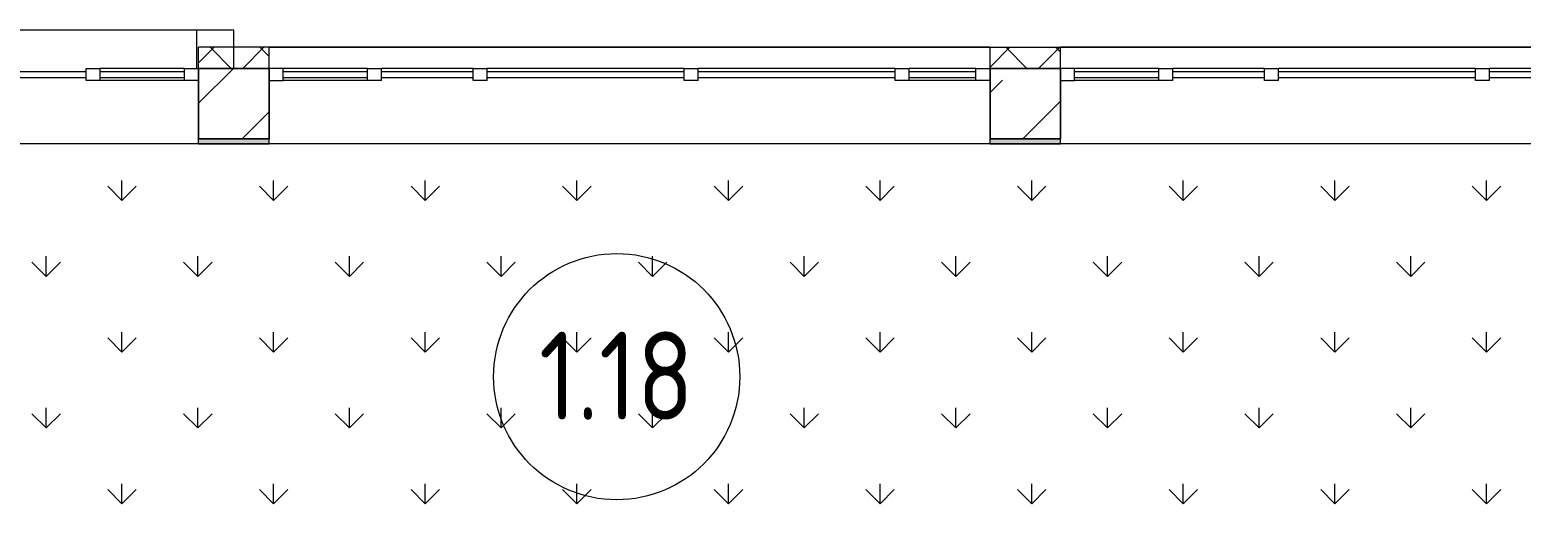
# Model space of a CAD drawing. Header units: millimetres. Extents: x -500089 to 1469082, y -290736 to 166440.
# Drawn here: x 1211794 to 1220274, y -14862 to -12051 of the extents above; entities that cross this region are included whole.
import ezdxf

# ---------------------------------------------------------------- set-up
doc = ezdxf.new("R2010")
doc.units = ezdxf.units.MM
for name, color, linetype, lineweight in [('Витраж', 7, 'Continuous', 0), ('Марки помещений', 7, 'Continuous', 0), ('Несущие колонны', 7, 'Continuous', 0), ('Панели витража', 7, 'Continuous', 0), ('Стены внутренние', 7, 'Continuous', 0), ('Стены несущие', 7, 'Continuous', 0), ('Стены отделка', 7, 'Continuous', 0), ('Стены штриховка', 7, 'Continuous', 0), ('экспертиза условные обозначения', 1, 'Continuous', 0)]:
    doc.layers.add(name, color=color, linetype=linetype, lineweight=lineweight)
doc.styles.add('GOST Common_1', font='', dxfattribs={"width": 0.9, "height": 700})
doc.styles.get('GOST Common_1').set_extended_font_data('GOST Common')
pattern_1 = [(45, (0, 0), (-141.42136, 141.42136), []), (135, (0, 0), (-141.42136, -141.42136), [])]

# ---------------------------------------------------------------- blocks, each defined once
blk = doc.blocks.new('ADSK_КолоннаЖБ_Прямоугольная - 400x400 мм-V189-З Этаж 01')
at = {"layer": 'Несущие колонны'}
h = blk.add_hatch(dxfattribs=at)
h.set_pattern_fill('FP_5', color=256, style=0, pattern_type=2)
h.set_pattern_definition([(45, (-96100, -57800), (-449.0128, 449.0128), []), (45, (-95651, -57800), (-449.0128, 449.0128), [793.75, -158.75, 6.706, -152.044])])
h.paths.add_polyline_path([(-6.9, -200), (200, -200), (200, 200), (-200, 200), (-200, -200)], flags=0)
at = {"layer": 'Несущие колонны', "lineweight": 18}
for p, q in [((-200, -200), (-200, 200)), ((-200, 200), (200, 200)), ((200, 200), (-200, 200)), ((-200, 200), (-200, -200)), ((200, 200), (200, -200)), ((200, -200), (200, 200)), ((200, -200), (-200, -200)), ((-200, -200), (200, -200))]:
    blk.add_line(p, q, dxfattribs=at)
blk = doc.blocks.new('ADSK_КолоннаЖБ_Прямоугольная - 400x400 мм-V190-З Этаж 01')
at = {"layer": 'Несущие колонны'}
h = blk.add_hatch(dxfattribs=at)
h.set_pattern_fill('FP_6', color=256, style=0, pattern_type=2)
h.set_pattern_definition([(45, (-96600, -57800), (-449.0128, 449.0128), []), (45, (-96151, -57800), (-449.0128, 449.0128), [793.75, -158.75, 6.706, -152.044])])
h.paths.add_polyline_path([(200, -200), (200, 200), (-200, 200), (-200, -200), (-80, -200)], flags=0)
at = {"layer": 'Несущие колонны', "lineweight": 18}
for p, q in [((-200, -200), (-200, 200)), ((-200, 200), (200, 200)), ((200, 200), (-200, 200)), ((-200, 200), (-200, -200)), ((200, 200), (200, -200)), ((200, -200), (200, 200)), ((200, -200), (-200, -200)), ((-200, -200), (200, -200))]:
    blk.add_line(p, q, dxfattribs=at)
blk = doc.blocks.new('Прямоугольный импост - 80х70 мм Белый-2682848-З Этаж 01')
at = {"layer": 'Витраж', "lineweight": 18}
for p, q in [((0, 35), (-80, 35)), ((-80, 35), (-80, -35)), ((-80, -35), (0, -35))]:
    blk.add_line(p, q, dxfattribs=at)
blk = doc.blocks.new('Системная панель - ASVP_Cтеклопакет Двухкамерный_36 мм-2678644-З Этаж 01')
at = {"layer": 'Панели витража', "lineweight": 18}
for p, q in [((-240, 18), (240, 18)), ((-240, -18), (-240, 18)), ((240, -18), (240, 18)), ((240, -18), (-240, -18))]:
    blk.add_line(p, q, dxfattribs=at)
blk = doc.blocks.new('Прямоугольный импост - 80х70 мм Белый-2682886-З Этаж 01')
at = {"layer": 'Витраж'}
for p, q in [((101860, 61300), (101380, 61300)), ((101860, 61230), (101380, 61230))]:
    blk.add_line(p, q, dxfattribs=at)
blk = doc.blocks.new('Системная панель - ASVP_Cтеклопакет Двухкамерный_36 мм-2672940-З Этаж 01')
at = {"layer": 'Панели витража', "lineweight": 18}
for p, q in [((-560, 18), (560, 18)), ((-560, -18), (-560, 18)), ((560, -18), (560, 18)), ((560, -18), (-560, -18))]:
    blk.add_line(p, q, dxfattribs=at)
blk = doc.blocks.new('Прямоугольный импост - 80х70 мм Белый-2682831-З Этаж 01')
at = {"layer": 'Витраж', "lineweight": 18}
for p, q in [((40, 35), (-40, 35)), ((-40, 35), (-40, -35)), ((40, 35), (40, -35)), ((-40, -35), (40, -35))]:
    blk.add_line(p, q, dxfattribs=at)
blk = doc.blocks.new('Системная панель - ASVP_Cтеклопакет Двухкамерный_36 мм-2678646-З Этаж 01')
at = {"layer": 'Панели витража', "lineweight": 18}
for p, q in [((-560, 18), (560, 18)), ((-560, -18), (-560, 18)), ((560, -18), (560, 18)), ((560, -18), (-560, -18))]:
    blk.add_line(p, q, dxfattribs=at)
blk = doc.blocks.new('Прямоугольный импост - 80х70 мм Белый-2682836-З Этаж 01')
at = {"layer": 'Витраж', "lineweight": 18}
for p, q in [((40, 35), (-40, 35)), ((-40, 35), (-40, -35)), ((40, 35), (40, -35)), ((-40, -35), (40, -35))]:
    blk.add_line(p, q, dxfattribs=at)
blk = doc.blocks.new('Системная панель - ASVP_Cтеклопакет Двухкамерный_36 мм-2679231-З Этаж 01')
at = {"layer": 'Панели витража', "lineweight": 18}
for p, q in [((-260, 18), (260, 18)), ((-260, -18), (-260, 18)), ((260, -18), (260, 18)), ((260, -18), (-260, -18))]:
    blk.add_line(p, q, dxfattribs=at)
blk = doc.blocks.new('Системная панель - ASVP_Cтеклопакет Двухкамерный_36 мм-2679230-З Этаж 01')
at = {"layer": 'Панели витража', "lineweight": 18}
for p, q in [((-190, 18), (190, 18)), ((-190, -18), (-190, 18)), ((190, -18), (190, 18)), ((190, -18), (-190, -18))]:
    blk.add_line(p, q, dxfattribs=at)
blk = doc.blocks.new('Прямоугольный импост - 80х70 мм Белый-2744760-З Этаж 01')
at = {"layer": 'Витраж'}
for p, q in [((120320, 61300), (119940, 61300)), ((120320, 61230), (119940, 61230))]:
    blk.add_line(p, q, dxfattribs=at)
blk = doc.blocks.new('Прямоугольный импост - 80х70 мм Белый-2682891-З Этаж 01')
at = {"layer": 'Витраж', "lineweight": 18}
for p, q in [((0, 35), (-80, 35)), ((-80, 35), (-80, -35)), ((-80, -35), (0, -35))]:
    blk.add_line(p, q, dxfattribs=at)
blk = doc.blocks.new('Прямоугольный импост - 1х120 мм _наружный откос_ Белый-2750707-З Этаж 01')
at = {"layer": 'Витраж'}
for p, q in [((101301, 61300), (101301, 61420)), ((105399, 61420), (101301, 61420)), ((105399, 61420), (105399, 61300)), ((101860, 61300), (101380, 61300)), ((102460, 61300), (101940, 61300)), ((103660, 61300), (102540, 61300)), ((104860, 61300), (103740, 61300)), ((105320, 61300), (104940, 61300))]:
    blk.add_line(p, q, dxfattribs=at)
blk = doc.blocks.new('Прямоугольный импост - 1х120 мм _наружный откос_ СероГолубой-2750965-З Этаж 01')
at = {"layer": 'Витраж', "lineweight": 18}
for p, q in [((0, 0), (-1, 0)), ((-1, 0), (-1, -120)), ((0, 0), (0, -120)), ((-1, -120), (0, -120))]:
    blk.add_line(p, q, dxfattribs=at)
blk = doc.blocks.new('АР_СОШ_Верзилово_Сущ_Здание_rvt-2-З Этаж 01')
at = {"layer": 'Стены штриховка', "lineweight": 9}
h = blk.add_hatch(dxfattribs=at)
h.set_pattern_fill('FP_32', color=256, style=0, pattern_type=2)
h.set_pattern_definition(pattern_1)
h.paths.add_polyline_path([(101300, 61300), (101300, 61420), (100900, 61420), (100900, 61300)], flags=0)
h.paths.add_polyline_path([(96420, 61300), (96421, 61300.3), (96420, 61420)], flags=0)
h = blk.add_hatch(dxfattribs=at)
h.set_pattern_fill('FP_32', color=256, style=0, pattern_type=2)
h.set_pattern_definition(pattern_1)
h.paths.add_polyline_path([(105800, 61300), (105800, 61420), (105400, 61420), (105400, 61300)], flags=0)
h.paths.add_polyline_path([(120556.3, 61300), (121300, 61300), (121300, 61420), (120400, 61420), (120400, 61300), (120410, 61300)], flags=0)
h.paths.add_polyline_path([(130854.3, 61300), (131420, 61300), (131420, 61420), (129400, 61420), (129400, 61300), (129452, 61300)], flags=0)
h.paths.add_polyline_path([(116300, 61300), (116300, 61420), (116110, 61420), (116110, 61300)], flags=0)
h.paths.add_polyline_path([(123700, 61300), (123700, 61420), (122800, 61420), (122800, 61300), (123340, 61300)], flags=0)
h.paths.add_polyline_path([(124900, 61300), (128200, 61300), (128200, 61420), (124900, 61420)], flags=0)
h = blk.add_hatch(dxfattribs=at)
h.set_pattern_fill('FP_33', color=256, style=0, pattern_type=2)
h.set_pattern_definition([(0, (0, 0), (406.4, 101.6), [6.706, -298.094, 6.706, -298.094, -1625.6]), (0, (0, 0), (406.4, 101.6), [-609.6, 6.706, -602.894, 6.706, -298.094, -711.2]), (0, (0, 0), (406.4, 101.6), [-1524, 6.706, -196.494, 6.706, -501.294]), (120, (152.4, 50.8), (-291.18818, 301.15272), [6.706, -298.094, 6.706, -298.094, -1625.6]), (120, (152.4, 50.8), (-291.18818, 301.15272), [-609.6, 6.706, -602.894, 6.706, -298.094, -711.2]), (120, (152.4, 50.8), (-291.18818, 301.15272), [-1524, 6.706, -196.494, 6.706, -501.294]), (240, (203.2, 254), (-115.21182, -402.75272), [6.706, -298.094, 6.706, -298.094, -1625.6]), (240, (203.2, 254), (-115.21182, -402.75272), [-609.6, 6.706, -602.894, 6.706, -298.094, -711.2]), (240, (203.2, 254), (-115.21182, -402.75272), [-1524, 6.706, -196.494, 6.706, -501.294])])
h.paths.add_polyline_path([(100900, 60870), (101300, 60870), (101300, 60900), (100900, 60900)], flags=0)
h.paths.add_polyline_path([(109900, 60870), (110300, 60870), (110300, 60900), (109900, 60900)], flags=0)
h.paths.add_polyline_path([(96800, 60870), (96800, 60900), (95900, 60900), (95900, 60870), (96420, 60870)], flags=0)
h.paths.add_polyline_path([(105800, 60870), (105800, 60900), (105400, 60900), (105400, 60870)], flags=0)
at = {"layer": 'Стены внутренние'}
for p, q in [((96810, 61519), (100890, 61519)), ((101300, 61421), (105400, 61421)), ((101300, 61421), (101300, 61420)), ((105400, 61421), (105400, 61420)), ((105800, 61421), (109900, 61421)), ((105800, 61421), (105800, 61420)), ((100900, 60870), (96800, 60870)), ((105400, 60870), (101300, 60870)), ((109900, 60870), (105800, 60870))]:
    blk.add_line(p, q, dxfattribs=at)
at = {"layer": 'Стены несущие'}
for p, q in [((100890, 61519), (101100, 61519)), ((100890, 61299), (100890, 61519)), ((101100, 61300), (101100, 61519)), ((101300, 61421), (100900, 61421)), ((100900, 61420), (100900, 61421)), ((101300, 61420), (100900, 61420)), ((101300, 61420), (101300, 61421)), ((105400, 61421), (105800, 61421)), ((105400, 61420), (105400, 61421)), ((105400, 61420), (105800, 61420)), ((105800, 61420), (105800, 61421)), ((100890, 61299), (100900, 61299))]:
    blk.add_line(p, q, dxfattribs=at)
at = {"layer": 'Стены отделка', "lineweight": 9}
for p, q in [((101300, 61420), (100900, 61420)), ((100900, 61300), (100900, 61420)), ((101300, 61300), (101300, 61420)), ((105400, 61420), (105800, 61420)), ((105400, 61300), (105400, 61420)), ((105800, 61300), (105800, 61420)), ((100900, 60870), (100900, 60900)), ((101300, 60870), (101300, 60900)), ((105400, 60870), (105400, 60900)), ((105800, 60870), (105800, 60900)), ((100900, 60870), (101300, 60870)), ((105400, 60870), (105800, 60870))]:
    blk.add_line(p, q, dxfattribs=at)
at = {"color": 8, "lineweight": 9, "true_color": 0x7f7f7f}
for name, p in [('Прямоугольный импост - 1х120 мм _наружный откос_ Белый-2750707-З Этаж 01', (0, 0)), ('Прямоугольный импост - 1х120 мм _наружный откос_ Белый-2750707-З Этаж 01', (4500, 0)), ('Системная панель - ASVP_Cтеклопакет Двухкамерный_36 мм-2678646-З Этаж 01', (99700, 61265)), ('Прямоугольный импост - 80х70 мм Белый-2682886-З Этаж 01', (-1040, 0)), ('Системная панель - ASVP_Cтеклопакет Двухкамерный_36 мм-2678644-З Этаж 01', (100580, 61265)), ('ADSK_КолоннаЖБ_Прямоугольная - 400x400 мм-V189-З Этаж 01', (101100, 61100)), ('Прямоугольный импост - 80х70 мм Белый-2682886-З Этаж 01', (0, 0)), ('Системная панель - ASVP_Cтеклопакет Двухкамерный_36 мм-2678644-З Этаж 01', (101620, 61265)), ('Системная панель - ASVP_Cтеклопакет Двухкамерный_36 мм-2679231-З Этаж 01', (102200, 61265)), ('Системная панель - ASVP_Cтеклопакет Двухкамерный_36 мм-2678646-З Этаж 01', (103100, 61265)), ('Системная панель - ASVP_Cтеклопакет Двухкамерный_36 мм-2672940-З Этаж 01', (104300, 61265)), ('Прямоугольный импост - 80х70 мм Белый-2744760-З Этаж 01', (-15000, 0)), ('Системная панель - ASVP_Cтеклопакет Двухкамерный_36 мм-2679230-З Этаж 01', (105130, 61265)), ('ADSK_КолоннаЖБ_Прямоугольная - 400x400 мм-V190-З Этаж 01', (105600, 61100)), ('Прямоугольный импост - 80х70 мм Белый-2682886-З Этаж 01', (4500, 0)), ('Системная панель - ASVP_Cтеклопакет Двухкамерный_36 мм-2678644-З Этаж 01', (106120, 61265)), ('Системная панель - ASVP_Cтеклопакет Двухкамерный_36 мм-2679231-З Этаж 01', (106700, 61265)), ('Системная панель - ASVP_Cтеклопакет Двухкамерный_36 мм-2678646-З Этаж 01', (107600, 61265)), ('Системная панель - ASVP_Cтеклопакет Двухкамерный_36 мм-2672940-З Этаж 01', (108800, 61265))]:
    blk.add_blockref(name, p, dxfattribs=at)
at = {"color": 8, "lineweight": 9, "true_color": 0x7f7f7f, "rotation": 180}
for name, p in [('Прямоугольный импост - 1х120 мм _наружный откос_ СероГолубой-2750965-З Этаж 01', (105800, 61300)), ('Прямоугольный импост - 80х70 мм Белый-2682891-З Этаж 01', (101300, 61265)), ('Прямоугольный импост - 80х70 мм Белый-2682891-З Этаж 01', (105800, 61265))]:
    blk.add_blockref(name, p, dxfattribs=at)
at = {"color": 8, "lineweight": 9, "true_color": 0x7f7f7f, "extrusion": (0, 0, -1), "rotation": 180}
for name, p in [('Прямоугольный импост - 80х70 мм Белый-2682836-З Этаж 01', (-100300, 61265)), ('Прямоугольный импост - 80х70 мм Белый-2682848-З Этаж 01', (-100900, 61265)), ('Прямоугольный импост - 80х70 мм Белый-2682836-З Этаж 01', (-101900, 61265)), ('Прямоугольный импост - 80х70 мм Белый-2682836-З Этаж 01', (-102500, 61265)), ('Прямоугольный импост - 80х70 мм Белый-2682831-З Этаж 01', (-103700, 61265)), ('Прямоугольный импост - 80х70 мм Белый-2682831-З Этаж 01', (-104900, 61265)), ('Прямоугольный импост - 80х70 мм Белый-2682848-З Этаж 01', (-105400, 61265)), ('Прямоугольный импост - 80х70 мм Белый-2682836-З Этаж 01', (-106400, 61265)), ('Прямоугольный импост - 80х70 мм Белый-2682836-З Этаж 01', (-107000, 61265)), ('Прямоугольный импост - 80х70 мм Белый-2682831-З Этаж 01', (-108200, 61265))]:
    blk.add_blockref(name, p, dxfattribs=at)
blk = doc.blocks.new('ASVP_Марка_Помещение_ОдноЗначение - Номер-684784-З Этаж 01')
at = {"layer": 'Марки помещений'}
blk.add_circle((0, 0), 3.5, dxfattribs=at)

msp = doc.modelspace()

# ---------------------------------------------------------------- hatches: boundary and pattern name
at = {"layer": 'экспертиза условные обозначения', "lineweight": 0}
h = msp.add_hatch(dxfattribs=at)
h.set_pattern_fill('GRASS', color=3, scale=24)
h.set_pattern_definition([(90, (-249381.06, -328983.7), (-431.05229, 431.05229), [114.3, -747.80459]), (45, (-249381.06, -328983.7), (-431.0523, 431.0523), [114.3, -495.3]), (135, (-249381.06, -328983.7), (-431.0523, -431.0523), [114.3, -495.3])])
h.paths.add_polyline_path([(1203062.185, -12470.488), (1203062.185, -15370.488), (1203493.885, -15370.488), (1203493.885, -15103.688), (1204500.285, -15103.688), (1204500.285, -15370.488), (1204553.585, -15370.701), (1204553.585, -15450.488), (1219523.385, -15430.488), (1219523.385, -19045.488), (1219503.385, -19045.488), (1219503.385, -19070.488), (1227733.585, -19070.488), (1227733.585, -12700.488), (1207723.585, -12700.488), (1207723.585, -12470.488), (1207553.585, -12470.488), (1207553.585, -12340.488), (1206043.585, -12340.488), (1206043.585, -12470.488), (1204153.985, -12470.488), (1204153.985, -12340.488), (1203143.985, -12340.488), (1203143.985, -12470.488)])

# ---------------------------------------------------------------- linework, layer by layer
at = {"layer": 'экспертиза условные обозначения', "color": 3, "lineweight": 0}
msp.add_lwpolyline([(1204553.585, -15450.488), (1219523.385, -15430.488), (1219523.385, -19045.488), (1219503.385, -19045.488), (1219503.385, -19070.488), (1227733.585, -19070.488), (1227733.585, -12700.488), (1207723.585, -12700.488)], dxfattribs=at)

# ---------------------------------------------------------------- block references
msp.add_blockref('АР_СОШ_Верзилово_Сущ_Здание_rvt-2-З Этаж 01', (1111853.585, -73570.488))
at = {"layer": 'Марки помещений', "xscale": 199.9999999999999, "yscale": 199.9999999999999, "zscale": 199.9999999999999}
msp.add_blockref('ASVP_Марка_Помещение_ОдноЗначение - Номер-684784-З Этаж 01', (1215130.601, -14023.371), dxfattribs=at)

# ---------------------------------------------------------------- texts
at = {"layer": 'Марки помещений', "insert": (1214688.686, -13767.921), "char_height": 500, "width": 1096.7085, "attachment_point": 1, "style": 'GOST Common_1'}
msp.add_mtext('1.18', dxfattribs=at)

doc.saveas('drawing.dxf')
